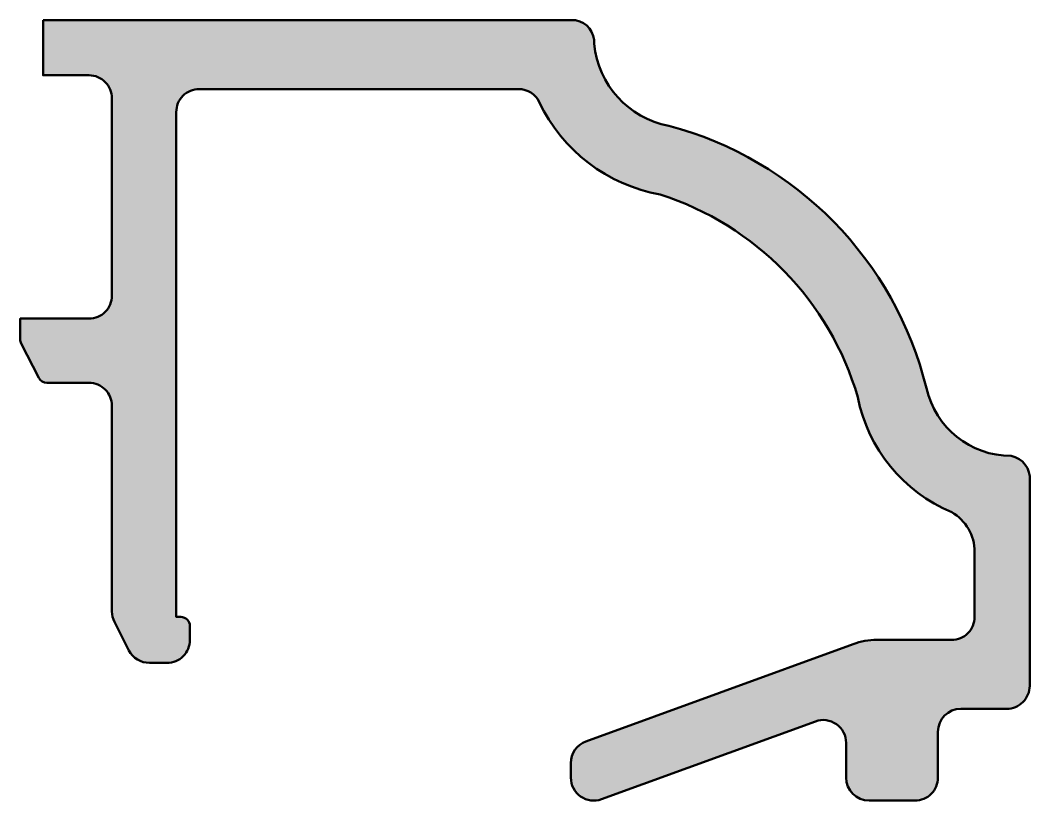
# Model space of a CAD drawing. Extents: x 0 to 22, y -17 to 0.
import ezdxf

# ---------------------------------------------------------------- set-up
doc = ezdxf.new("R2010")
doc.units = 0
doc.layers.add('0S-Alu contour', color=7, linetype='Continuous', lineweight=50)
doc.layers.add('0S-Alu hatch', color=252, linetype='Continuous', lineweight=25)

# ---------------------------------------------------------------- blocks, each defined once
blk = doc.blocks.new('306780__7A5C0CAB_568D_4839_B017_F25C224009FF_')
at = {"layer": '0S-Alu hatch'}
h = blk.add_hatch(color=256, dxfattribs=at)
edge = h.paths.add_edge_path()
edge.add_line((0.5, -1e-16), (0.5, -1.200042724609375))
edge.add_line((0.5, -1.200042724609375), (1.500015258789062, -1.200103759765625))
edge.add_ellipse((1.500239696294122, -1.699879336889573), major_axis=(-0.4997756275187589, 0), ratio=1, start_angle=179.9707728591037, end_angle=270.02573019076664, ccw=False)
edge.add_line((2.000015258789062, -1.700134277343749), (2.000015258789062, -5.99951171875))
edge.add_ellipse((1.500265149230041, -5.999761609190978), major_axis=(-0.4997501720354738, 0), ratio=1, start_angle=89.97135034862089, end_angle=180.0286496513813, ccw=False)
edge.add_line((1.500015258789061, -6.49951171875), (-1.1e-15, -6.49951171875))
edge.add_line((-1.1e-15, -6.49951171875), (-1.3e-15, -6.95148669310626))
edge.add_arc((0.1999999999999978, -6.951486693106259), 0.1999999999999991, 180, 206.9993241898327)
edge.add_line((0.0217976242009141, -7.042282691143407), (0.4029211882428811, -7.790301613271522))
edge.add_arc((0.5811235640419651, -7.699505615234372), 0.2000000000000006, 206.9993241898334, 270.0000000000007)
edge.add_line((0.5811235640419677, -7.899505615234373), (1.500030517578125, -7.899505615234375))
edge.add_ellipse((1.500283009516262, -8.399253123296239), major_axis=(-0.4997475718462478, 0), ratio=1, start_angle=179.9710519393251, end_angle=270.0289480606746, ccw=False)
edge.add_line((2.000030517578125, -8.399505615234377), (2.000030517578125, -12.87998321349463))
edge.add_arc((2.500030517578124, -12.87998321349463), 0.4999999999999992, 180, 206.9985403162578)
edge.add_line((2.054521472632306, -13.10696711352162), (2.370415908176951, -13.72698390002699))
edge.add_arc((2.815924953122772, -13.49999999999999), 0.5000000000000038, 206.998540316258, 270.0000000000003)
edge.add_line((2.815924953122775, -14), (3.199691772460937, -14))
edge.add_arc((3.199936610621837, -13.5002448381609), 0.4997552218141906, 269.9719298704003, 360.0280701295893)
edge.add_line((3.699691772460937, -13.5), (3.699691772460937, -13.20009155273437))
edge.add_arc((3.499691772460937, -13.20009155273437), 0.2000000000000002, 0, 89.99999999999974)
edge.add_line((3.499691772460938, -13.00009155273437), (3.400039672851562, -13.00009155273437))
edge.add_line((3.400039672851562, -13.00009155273437), (3.400039672851562, -2))
edge.add_ellipse((3.899789782410581, -1.999750109559019), major_axis=(-0.4997501720354725, 0), ratio=1, start_angle=-90.02864965137923, end_angle=0.02864965138127218, ccw=False)
edge.add_line((3.900039672851562, -1.5), (10.86148282738871, -1.5))
edge.add_ellipse((10.86148282738871, -2), major_axis=(-0.5000000000000002, 0), ratio=1, start_angle=205.4465644076089, end_angle=269.9999999999994, ccw=False)
edge.add_arc((14.59160112790314, -0.2250931969809518), 3.63086875792925, 205.4465644076103, 259.7570862965149)
edge.add_ellipse((11.95355407142494, -10.05141784712545), major_axis=(-6.563055142095364, 0), ratio=1, start_angle=196.275348644176, end_angle=252.3273652601832, ccw=False)
edge.add_arc((21.61975578894987, -7.549290294236677), 3.430788614207103, 191.1392260237631, 247.3781115488598)
edge.add_ellipse((19.80015343441142, -11.58212573633589), major_axis=(-0.999956429250288, 0), ratio=1, start_angle=179.9984194857955, end_angle=240.0014413863047, ccw=False)
edge.add_line((20.80010986328125, -11.5821533203125), (20.80007934176181, -13.00015259183193))
edge.add_ellipse((20.30033009044764, -13.00022023110769), major_axis=(-0.4997492558915415, 0), ratio=1, start_angle=89.99224522098501, end_angle=180.0077547790363, ccw=False)
edge.add_line((20.30026245117188, -13.49996948242187), (18.66688724954651, -13.49996948242188))
edge.add_arc((18.66688724954651, -14.99996948242181), 1.499999999999936, 89.99999999999973, 110.0099813723428)
edge.add_line((18.15361148965201, -13.59051994650201), (12.32918273823828, -15.71158779401621))
edge.add_arc((12.50027465820312, -16.18140430598949), 0.4999999999999943, 110.0099813723431, 180)
edge.add_line((12.00027465820312, -16.18140430598949), (12.00027465820312, -16.500244140625))
edge.add_arc((12.50055497256291, -16.50006366194601), 0.5002803469140861, 180.0206697442409, 289.9575201475362)
edge.add_line((12.67131233590425, -16.97030014327555), (17.32919682601016, -15.27391614099551))
edge.add_ellipse((17.49980275725248, -15.74434656025949), major_axis=(-0.5004109942276858, 0), ratio=1, start_angle=180.0410499876249, end_angle=289.9336435905558, ccw=False)
edge.add_line((18.00021362304687, -15.74398803710937), (18.00021362304687, -16.49996948242187))
edge.add_arc((18.50031819139825, -16.4998649140705), 0.5001045792836253, 180.0119801447376, 269.9880198552541)
edge.add_line((18.50021362304687, -16.99996948242187), (19.50021362304687, -16.99996948242187))
edge.add_arc((19.50023403554659, -16.49998989492159), 0.4999795879169682, 269.9976608043372, 360.0023391955174)
edge.add_line((20.00021362304687, -16.49996948242187), (20.00021362304687, -15.49996948242187))
edge.add_ellipse((20.50024029598439, -15.49999615535939), major_axis=(-0.5000266736489268, 0), ratio=1, start_angle=270.0030563304482, end_angle=359.99694366969146, ccw=False)
edge.add_line((20.50021362304688, -14.99996948242188), (21.50021362304688, -14.99996948242187))
edge.add_arc((21.50023403056308, -14.50011196025058), 0.4998575225878806, 269.9976608043371, 360.0023391956732)
edge.add_line((22.00009155273437, -14.50009155273438), (22.00009155273437, -10.0296630859375))
edge.add_arc((21.50216543791718, -9.983538479195829), 0.5000578918125532, 354.7075985578573, 439.4059227772337)
edge.add_ellipse((21.59744723491164, -7.598080480198349), major_axis=(-1.89392687052335, 0), ratio=1, start_angle=12.795034979747584, end_angle=89.89876695762251, ccw=False)
edge.add_arc((12.11551529766413, -9.898168090830229), 7.863243138480513, 13.8375518229382, 75.13641051627859)
edge.add_ellipse((14.50011501717338, -0.3320691429857123), major_axis=(-2.000024943514325, 0), ratio=1, start_angle=5.293927737197805, end_angle=79.41095509063979, ccw=False)
edge.add_arc((12.01852215935991, -0.4836128326425567), 0.4912080429318923, 356.1492106552215, 439.911281839386)
edge.add_line((12.10456848144531, -2.1e-15), (0.5, -1e-16))
at = {"layer": '0S-Alu contour', "color": 7}
for points in [[(0.5, -1e-16), (0.5, -1.200042724609375), (1.500015258789062, -1.200103759765625)], [(12.10456848144531, -2.1e-15), (0.5, -1e-16)], [(3.900039672851562, -1.5), (10.86148282738871, -1.5)], [(2.000015258789062, -1.700134277343749), (2.000015258789062, -5.99951171875)], [(3.499691772460938, -13.00009155273437), (3.400039672851562, -13.00009155273437), (3.400039672851562, -2)], [(1.500015258789061, -6.49951171875), (-1.1e-15, -6.49951171875), (-1.3e-15, -6.95148669310626)], [(0.0217976242009141, -7.042282691143407), (0.4029211882428811, -7.790301613271522)], [(0.5811235640419677, -7.899505615234373), (1.500030517578125, -7.899505615234375)], [(2.000030517578125, -8.399505615234377), (2.000030517578125, -12.87998321349463)], [(22.00009155273437, -14.50009155273438), (22.00009155273437, -10.0296630859375)], [(20.80010986328125, -11.5821533203125), (20.80007934176181, -13.00015259183193)], [(2.054521472632306, -13.10696711352162), (2.370415908176951, -13.72698390002699)], [(3.699691772460937, -13.5), (3.699691772460937, -13.20009155273437)], [(18.15361148965201, -13.59051994650201), (12.32918273823828, -15.71158779401621)], [(20.30026245117188, -13.49996948242187), (18.66688724954651, -13.49996948242188)], [(2.815924953122775, -14), (3.199691772460937, -14)], [(20.50021362304688, -14.99996948242188), (21.50021362304688, -14.99996948242187)], [(12.67131233590425, -16.97030014327555), (17.32919682601016, -15.27391614099551)], [(20.00021362304687, -16.49996948242187), (20.00021362304687, -15.49996948242187)], [(18.00021362304687, -15.74398803710937), (18.00021362304687, -16.49996948242187)], [(12.00027465820312, -16.18140430598949), (12.00027465820312, -16.500244140625)], [(18.50021362304687, -16.99996948242187), (19.50021362304687, -16.99996948242187)]]:
    blk.add_lwpolyline(points, dxfattribs=at)
for centre, radius, start, end in [((12.01852215935991, -0.4836128326425567), 0.4912080429318923, 356.1492106552215, 79.91128183938605), ((14.59160112790314, -0.2250931969809518), 3.63086875792925, 205.4465644076103, 259.7570862965149), ((12.11551529766413, -9.898168090830229), 7.863243138480513, 13.8375518229382, 75.13641051627859), ((0.1999999999999978, -6.951486693106259), 0.1999999999999991, 180, 206.9993241898327), ((0.5811235640419651, -7.699505615234372), 0.2000000000000006, 206.9993241898334, 270.0000000000007), ((21.61975578894987, -7.549290294236677), 3.430788614207103, 191.1392260237631, 247.3781115488598), ((21.50216543791718, -9.983538479195829), 0.5000578918125532, 354.7075985578573, 79.40592277723371), ((2.500030517578124, -12.87998321349463), 0.4999999999999992, 180, 206.9985403162578), ((3.499691772460937, -13.20009155273437), 0.2000000000000002, 0, 89.99999999999974), ((3.199936610621837, -13.5002448381609), 0.4997552218141906, 269.9719298704003, 0.028070129589315), ((18.66688724954651, -14.99996948242181), 1.499999999999936, 89.99999999999973, 110.0099813723428), ((2.815924953122772, -13.49999999999999), 0.5000000000000038, 206.998540316258, 270.0000000000003), ((21.50023403056308, -14.50011196025058), 0.4998575225878806, 269.9976608043371, 0.0023391956732002), ((12.50027465820312, -16.18140430598949), 0.4999999999999943, 110.0099813723431, 180), ((12.50055497256291, -16.50006366194601), 0.5002803469140861, 180.0206697442409, 289.9575201475362), ((18.50031819139825, -16.4998649140705), 0.5001045792836253, 180.0119801447376, 269.9880198552541), ((19.50023403554659, -16.49998989492159), 0.4999795879169682, 269.9976608043372, 0.0023391955173925)]:
    blk.add_arc(centre, radius, start, end, dxfattribs=at)
at = {"layer": '0S-Alu contour', "color": 7, "extrusion": (0, 0, -1)}
for centre, radius, start, end in [((-14.50011501717338, -0.3320691429857123), 2.000024943514325, 280.5890449093602, 354.7060722628022), ((-1.500239696294122, -1.699879336889573), 0.4997756275187589, 89.97426980923336, 180.0292271408964), ((-3.899789782410581, -1.999750109559019), 0.4997501720354725, 359.9713503486187, 90.02864965137915), ((-10.86148282738871, -2), 0.5000000000000002, 90.00000000000063, 154.5534355923911), ((-11.95355407142494, -10.05141784712545), 6.563055142095364, 107.6726347398168, 163.724651355824), ((-1.500265149230041, -5.999761609190978), 0.4997501720354738, 179.9713503486187, 270.0286496513792), ((-1.500283009516262, -8.399253123296239), 0.4997475718462478, 89.97105193932538, 180.0289480606749), ((-21.59744723491164, -7.598080480198349), 1.89392687052335, 270.1012330423775, 347.2049650202524), ((-19.80015343441142, -11.58212573633589), 0.999956429250288, 119.9985586136953, 180.0015805142047), ((-20.30033009044764, -13.00022023110769), 0.4997492558915415, 179.9922452209637, 270.007754779015), ((-20.50024029598439, -15.49999615535939), 0.5000266736489268, 0.0030563303085188, 89.9969436695518), ((-17.49980275725248, -15.74434656025949), 0.5004109942276858, 70.06635640944423, 179.9589500123751)]:
    blk.add_arc(centre, radius, start, end, dxfattribs=at)
blk = doc.blocks.new('306780__0CDFB3B6_A909_4BE4_B1FD_43F4340DBCC3_')
at = {"layer": '0S-Alu contour', "color": 7}
blk.add_blockref('306780__7A5C0CAB_568D_4839_B017_F25C224009FF_', (0, 0), dxfattribs=at)

msp = doc.modelspace()

# ---------------------------------------------------------------- block references
at = {"layer": '0S-Alu contour', "color": 7}
msp.add_blockref('306780__0CDFB3B6_A909_4BE4_B1FD_43F4340DBCC3_', (0, 0), dxfattribs=at)

doc.saveas('drawing.dxf')
